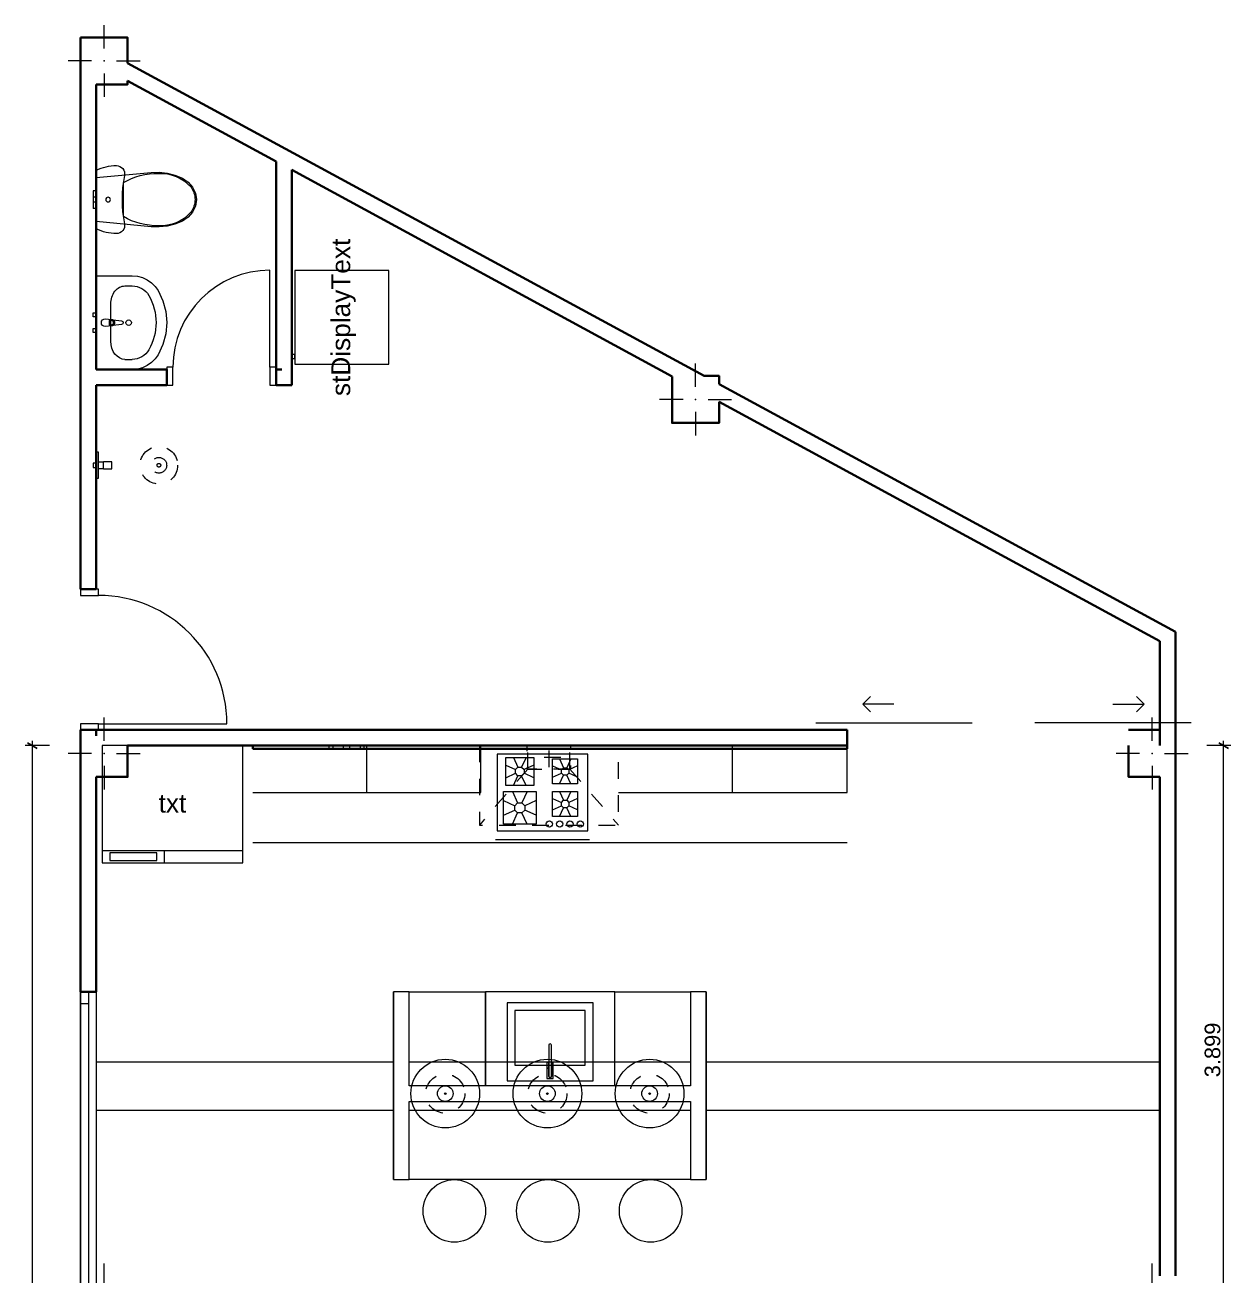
# Model space of a CAD drawing. Header units: metres. Extents: x 325.2 to 347, y -2.1 to 15.3.
# Drawn here: x 325.3 to 333.01, y 7.28 to 15.28 of the extents above; entities that cross this region are included whole.
import ezdxf
from ezdxf.enums import TextEntityAlignment as Align

# ---------------------------------------------------------------- set-up
doc = ezdxf.new("R2010")
doc.units = ezdxf.units.M
doc.header["$MEASUREMENT"] = 0
doc.set_wipeout_variables(frame=1)
for name, pattern in [('Línea Oculta', [0.15875, 0.105833, -0.052917]), ('Rayas', [0.211667, 0.105833, -0.105833]), ('Wipeout_Contour', [1, 0, -1])]:
    doc.linetypes.add(name, pattern=pattern)
for name, color, linetype, lineweight, true_color in [('Interior - Mobiliario _Pluma_Nº__4', 7, 'Continuous', 20, 0x029e21), ('Nuevo_Estructura - Carga_Pluma_Nº__28', 7, 'Continuous', 35, 0xa80f02), ('Nuevo_Estructura - Carga_Pluma_Nº__87', 7, 'Continuous', 20, 0x6a6a6a), ('Nuevo_Estructura - Carga_Pluma_Nº__89', 7, 'Continuous', 20, 0x71cebe), ('Nuevo_Interior - Lámparas_Pluma_Nº__77', 7, 'Continuous', 20, 0xffeb28), ('Nuevo_Interior - Mobiliario_Pluma_Nº__4', 7, 'Continuous', 20, 0x029e21), ('Nuevo_Interior - Mobiliario_Pluma_Nº__86', 7, 'Continuous', 20, 0x5555ff), ('Nuevo_Puertas ARCHICAD_Pluma_Nº__23', 7, 'Continuous', 20, 0xff6600), ('Nuevo_Puertas ARCHICAD_Pluma_Nº__3', 7, 'Continuous', 18, 0xff6600), ('Nuevo_Ventanas ARCHICAD_Pluma_Nº__23', 7, 'Continuous', 20, 0xff6600), ('Nuevo_Ventanas ARCHICAD_Pluma_Nº__3', 7, 'Continuous', 18, 0xff6600)]:
    doc.layers.add(name, color=color, linetype=linetype, lineweight=lineweight, true_color=true_color)
for name, color, linetype in [('Nuevo_Cotas - General', 7, 'Continuous'), ('Nuevo_Estructura - Carga', 7, 'Continuous'), ('Nuevo_Puertas ARCHICAD', 7, 'Continuous'), ('Nuevo_Ventanas ARCHICAD', 7, 'Continuous')]:
    doc.layers.add(name, color=color, linetype=linetype)
for name, color, linetype, lineweight in [('Nuevo_Estructura - Carga_Pluma_Nº__20', 1, 'Continuous', 0), ('Nuevo_Estructura - Carga_Pluma_Nº__27', 7, 'Continuous', 35), ('Nuevo_Interior - Mobiliario_Pluma_Nº__75', 6, 'Continuous', 20), ('Nuevo_Puertas ARCHICAD_Pluma_Nº__141', 7, 'Continuous', 20), ('Nuevo_Puertas ARCHICAD_Pluma_Nº__27', 7, 'Continuous', 35), ('Nuevo_Ventanas ARCHICAD_Pluma_Nº__27', 7, 'Continuous', 35)]:
    doc.layers.add(name, color=color, linetype=linetype, lineweight=lineweight)
doc.styles.add('Estilo_Generado_1', font='arial.ttf')

# ---------------------------------------------------------------- blocks, each defined once
blk = doc.blocks.new('Puerta 24')
at = {"layer": 'Nuevo_Puertas ARCHICAD_Pluma_Nº__141', "color": 7, "linetype": 'Continuous', "lineweight": 20}
blk.add_arc((0.31, 0), 0.62, 90, 180, dxfattribs=at)
at = {"layer": 'Nuevo_Puertas ARCHICAD_Pluma_Nº__23', "color": 30, "linetype": 'Continuous', "lineweight": 20, "true_color": 0xff6600}
for p, q in [((-0.31, 0), (-0.35, 0)), ((-0.35, 0), (-0.35, -0.115)), ((-0.31, -0.115), (-0.31, 0)), ((0.35, 0), (0.31, 0)), ((0.31, 0), (0.31, -0.115)), ((0.35, -0.115), (0.35, 0)), ((-0.35, -0.115), (-0.31, -0.115)), ((0.31, -0.115), (0.35, -0.115))]:
    blk.add_line(p, q, dxfattribs=at)
at = {"layer": 'Nuevo_Puertas ARCHICAD_Pluma_Nº__27', "color": 7, "linetype": 'Continuous', "lineweight": 35}
for p, q in [((-0.35, -0.015), (-0.387, -0.015)), ((-0.35, -0.015), (-0.387, -0.015)), ((-0.35, -0.115), (-0.35, -0.015)), ((-0.35, -0.115), (-0.35, -0.015)), ((0.35, -0.115), (0.35, -0.015)), ((0.35, -0.115), (0.35, -0.015)), ((0.35, -0.015), (0.387, -0.015)), ((0.35, -0.015), (0.387, -0.015)), ((-0.35, -0.115), (-0.387, -0.115)), ((-0.35, -0.115), (-0.387, -0.115)), ((0.35, -0.115), (0.387, -0.115)), ((0.35, -0.115), (0.387, -0.115))]:
    blk.add_line(p, q, dxfattribs=at)
at = {"layer": 'Nuevo_Puertas ARCHICAD_Pluma_Nº__3', "color": 30, "linetype": 'Continuous', "lineweight": 18, "true_color": 0xff6600}
blk.add_line((0.31, 0), (0.31, 0.62), dxfattribs=at)
blk = doc.blocks.new('Puerta 24_2')
at = {"layer": 'Nuevo_Puertas ARCHICAD_Pluma_Nº__141', "color": 7, "linetype": 'Continuous', "lineweight": 20}
blk.add_arc((0.41, 0), 0.82, 90, 180, dxfattribs=at)
at = {"layer": 'Nuevo_Puertas ARCHICAD_Pluma_Nº__23', "color": 30, "linetype": 'Continuous', "lineweight": 20, "true_color": 0xff6600}
for p, q in [((-0.41, 0), (-0.45, 0)), ((-0.45, 0), (-0.45, -0.115)), ((-0.41, -0.115), (-0.41, 0)), ((0.45, 0), (0.41, 0)), ((0.41, 0), (0.41, -0.115)), ((0.45, -0.115), (0.45, 0)), ((-0.45, -0.115), (-0.41, -0.115)), ((0.41, -0.115), (0.45, -0.115))]:
    blk.add_line(p, q, dxfattribs=at)
at = {"layer": 'Nuevo_Puertas ARCHICAD_Pluma_Nº__27', "color": 7, "linetype": 'Continuous', "lineweight": 35}
for p, q in [((-0.45, -0.015), (-0.487, -0.015)), ((-0.45, -0.015), (-0.487, -0.015)), ((-0.45, -0.115), (-0.45, -0.015)), ((-0.45, -0.115), (-0.45, -0.015)), ((0.45, -0.115), (0.45, -0.015)), ((0.45, -0.115), (0.45, -0.015)), ((0.45, -0.015), (0.487, -0.015)), ((0.45, -0.015), (0.487, -0.015)), ((-0.45, -0.115), (-0.487, -0.115)), ((-0.45, -0.115), (-0.487, -0.115)), ((0.45, -0.115), (0.487, -0.115)), ((0.45, -0.115), (0.487, -0.115))]:
    blk.add_line(p, q, dxfattribs=at)
at = {"layer": 'Nuevo_Puertas ARCHICAD_Pluma_Nº__3', "color": 30, "linetype": 'Continuous', "lineweight": 18, "true_color": 0xff6600}
blk.add_line((0.41, 0), (0.41, 0.82), dxfattribs=at)
blk = doc.blocks.new('Puerta Doble Corredera Exterior 24')
at = {"layer": 'Nuevo_Puertas ARCHICAD_Pluma_Nº__141', "color": 7, "linetype": 'Continuous', "lineweight": 20}
for p, q in [((-0.9, 0.265), (-0.85, 0.315)), ((-0.7, 0.265), (-0.9, 0.265)), ((-0.9, 0.265), (-0.85, 0.215)), ((0.7, 0.265), (0.9, 0.265)), ((0.9, 0.265), (0.85, 0.315)), ((0.9, 0.265), (0.85, 0.215))]:
    blk.add_line(p, q, dxfattribs=at)
at = {"layer": 'Nuevo_Puertas ARCHICAD_Pluma_Nº__27', "color": 7, "linetype": 'Continuous', "lineweight": 35}
for p, q in [((-1, 0), (-1, 0.1)), ((1, 0), (1, 0.1))]:
    blk.add_line(p, q, dxfattribs=at)
at = {"layer": 'Nuevo_Puertas ARCHICAD_Pluma_Nº__3', "color": 30, "linetype": 'Continuous', "lineweight": 18, "true_color": 0xff6600}
for p, q in [((-1.2, 0.145), (-0.2, 0.145)), ((1.2, 0.145), (0.2, 0.145))]:
    blk.add_line(p, q, dxfattribs=at)
blk = doc.blocks.new('Ventana 24')
at = {"layer": 'Nuevo_Ventanas ARCHICAD_Pluma_Nº__23', "color": 30, "linetype": 'Continuous', "lineweight": 20, "true_color": 0xff6600}
for p, q in [((-1.0977, 0), (-1.0227, 0)), ((-1.0227, 0), (-1.0227, -0.05)), ((1.0227, -0.05), (1.0227, 0)), ((1.0227, 0), (1.0977, 0)), ((-1.0227, -0.05), (-1.0977, -0.05)), ((1.0977, -0.05), (1.0227, -0.05))]:
    blk.add_line(p, q, dxfattribs=at)
at = {"layer": 'Nuevo_Ventanas ARCHICAD_Pluma_Nº__27', "color": 7, "linetype": 'Continuous', "lineweight": 35}
for p, q in [((-1.0977, 0), (-1.0977, 0.05)), ((-1.0977, -0.05), (-1.0977, 0)), ((-1.0977, -0.05), (-1.0977, 0)), ((1.0977, 0), (1.0977, 0.05)), ((1.0977, -0.05), (1.0977, 0)), ((1.0977, -0.05), (1.0977, 0))]:
    blk.add_line(p, q, dxfattribs=at)
at = {"layer": 'Nuevo_Ventanas ARCHICAD_Pluma_Nº__3', "color": 30, "linetype": 'Continuous', "lineweight": 18, "true_color": 0xff6600}
for p, q in [((-1.0977, 0.05), (1.0977, 0.05)), ((-1.0227, 0), (1.0227, 0)), ((-1.0977, -0.05), (1.0977, -0.05)), ((1.0227, -0.05), (-1.0227, -0.05))]:
    blk.add_line(p, q, dxfattribs=at)

msp = doc.modelspace()

# ---------------------------------------------------------------- linework, layer by layer
at = {"layer": 'Interior - Mobiliario _Pluma_Nº__4', "color": 104, "linetype": 'Continuous', "lineweight": 20, "true_color": 0x029e21}
for p, q in [((327.4832, 10.6728), (326.7538, 10.6728)), ((326.7538, 10.6528), (330.5538, 10.6528)), ((328.2126, 10.6728), (327.4832, 10.6728)), ((327.4832, 10.3728), (327.4832, 10.6728)), ((328.2126, 10.3728), (328.2126, 10.6728)), ((328.3063, 10.6728), (328.9063, 10.6728)), ((329.8212, 10.6728), (329.0918, 10.6728)), ((329.8212, 10.3728), (329.8212, 10.6728)), ((330.5538, 10.6728), (329.8243, 10.6728)), ((330.5538, 10.3728), (330.5538, 10.6728)), ((328.3713, 10.5975), (328.5513, 10.5975)), ((328.3713, 10.4175), (328.3713, 10.5975)), ((328.4208, 10.5975), (328.4495, 10.5345)), ((328.5019, 10.5975), (328.4731, 10.5345)), ((328.5513, 10.5975), (328.5513, 10.4175)), ((328.6714, 10.5875), (328.8313, 10.5875)), ((328.6714, 10.4276), (328.6714, 10.5875)), ((328.7153, 10.5875), (328.7409, 10.5315)), ((328.7874, 10.5875), (328.7618, 10.5315)), ((328.8313, 10.5875), (328.8313, 10.4276)), ((328.3713, 10.5481), (328.4344, 10.5193)), ((328.3713, 10.467), (328.4344, 10.4957)), ((328.4208, 10.4175), (328.4495, 10.4806)), ((328.4344, 10.5193), (328.4495, 10.5345)), ((328.4344, 10.4957), (328.4344, 10.5193)), ((328.4495, 10.4806), (328.4344, 10.4957)), ((328.4495, 10.5345), (328.4731, 10.5345)), ((328.4731, 10.4806), (328.4495, 10.4806)), ((328.4731, 10.5345), (328.4883, 10.5193)), ((328.4883, 10.4957), (328.4731, 10.4806)), ((328.5019, 10.4175), (328.4731, 10.4806)), ((328.5513, 10.5481), (328.4883, 10.5193)), ((328.4883, 10.5193), (328.4883, 10.4957)), ((328.5513, 10.467), (328.4883, 10.4957)), ((328.6714, 10.5436), (328.7274, 10.518)), ((328.6714, 10.4715), (328.7274, 10.4971)), ((328.7153, 10.4276), (328.7409, 10.4836)), ((328.7274, 10.518), (328.7409, 10.5315)), ((328.7274, 10.4971), (328.7274, 10.518)), ((328.7409, 10.4836), (328.7274, 10.4971)), ((328.7409, 10.5315), (328.7618, 10.5315)), ((328.7618, 10.4836), (328.7409, 10.4836)), ((328.7618, 10.5315), (328.7753, 10.518)), ((328.7753, 10.4971), (328.7618, 10.4836)), ((328.7874, 10.4276), (328.7618, 10.4836)), ((328.8313, 10.5436), (328.7753, 10.518)), ((328.7753, 10.518), (328.7753, 10.4971)), ((328.8313, 10.4715), (328.7753, 10.4971)), ((328.5513, 10.4175), (328.3713, 10.4175)), ((328.8313, 10.4276), (328.6714, 10.4276)), ((326.7538, 10.3728), (327.4832, 10.3728)), ((327.4832, 10.3728), (328.2126, 10.3728)), ((328.3564, 10.3798), (328.5663, 10.3798)), ((328.3564, 10.1698), (328.3564, 10.3798)), ((328.3564, 10.3221), (328.4299, 10.2885)), ((328.414, 10.3798), (328.4476, 10.3062)), ((328.5086, 10.3798), (328.4751, 10.3062)), ((328.5663, 10.3221), (328.4928, 10.2885)), ((328.5663, 10.3798), (328.5663, 10.1698)), ((328.6714, 10.3792), (328.8313, 10.3792)), ((328.6714, 10.2193), (328.6714, 10.3792)), ((328.6714, 10.3353), (328.7274, 10.3098)), ((328.7153, 10.3792), (328.7409, 10.3232)), ((328.7274, 10.3098), (328.7409, 10.3232)), ((328.7409, 10.3232), (328.7618, 10.3232)), ((328.7874, 10.3792), (328.7618, 10.3232)), ((328.7618, 10.3232), (328.7753, 10.3098)), ((328.8313, 10.3353), (328.7753, 10.3098)), ((328.8313, 10.3792), (328.8313, 10.2193)), ((329.0918, 10.3728), (329.8212, 10.3728)), ((329.8243, 10.3728), (330.5538, 10.3728)), ((328.3564, 10.2275), (328.4299, 10.261)), ((328.414, 10.1698), (328.4476, 10.2433)), ((328.4299, 10.2885), (328.4476, 10.3062)), ((328.4299, 10.261), (328.4299, 10.2885)), ((328.4476, 10.2433), (328.4299, 10.261)), ((328.4476, 10.3062), (328.4751, 10.3062)), ((328.4751, 10.2433), (328.4476, 10.2433)), ((328.4751, 10.3062), (328.4928, 10.2885)), ((328.4928, 10.261), (328.4751, 10.2433)), ((328.5086, 10.1698), (328.4751, 10.2433)), ((328.4928, 10.2885), (328.4928, 10.261)), ((328.5663, 10.2275), (328.4928, 10.261)), ((328.6714, 10.2632), (328.7274, 10.2888)), ((328.7153, 10.2193), (328.7409, 10.2753)), ((328.7274, 10.2888), (328.7274, 10.3098)), ((328.7409, 10.2753), (328.7274, 10.2888)), ((328.7618, 10.2753), (328.7409, 10.2753)), ((328.7753, 10.2888), (328.7618, 10.2753)), ((328.7874, 10.2193), (328.7618, 10.2753)), ((328.7753, 10.3098), (328.7753, 10.2888)), ((328.8313, 10.2632), (328.7753, 10.2888)), ((328.5663, 10.1698), (328.3564, 10.1698)), ((328.8313, 10.2193), (328.6714, 10.2193)), ((326.7538, 10.0528), (330.5538, 10.0528)), ((328.3063, 10.0728), (328.9063, 10.0728))]:
    msp.add_line(p, q, dxfattribs=at)
at = {"layer": 'Interior - Mobiliario _Pluma_Nº__4', "color": 104, "linetype": 'Rayas', "lineweight": 20, "true_color": 0x029e21}
for p, q in [((328.5123, 10.5228), (328.5123, 10.6728)), ((328.6473, 10.641), (328.6473, 10.4886)), ((328.7823, 10.5228), (328.7823, 10.6728)), ((328.7235, 10.5978), (328.5711, 10.5978)), ((328.5123, 10.5228), (328.2028, 10.1648)), ((328.7823, 10.5228), (328.5123, 10.5228)), ((328.7823, 10.5228), (329.0918, 10.1648))]:
    msp.add_line(p, q, dxfattribs=at)
at = {"layer": 'Interior - Mobiliario _Pluma_Nº__4', "color": 104, "linetype": 'Continuous', "lineweight": 20, "true_color": 0x029e21, "flags": 128}
for points in [[(327.2403, 10.6528), (327.2673, 10.6528), (327.2673, 10.6728), (327.2403, 10.6728)], [(327.3328, 10.6528), (327.3748, 10.6528), (327.3748, 10.6728), (327.3328, 10.6728)], [(327.4403, 10.6528), (327.4673, 10.6528), (327.4673, 10.6728), (327.4403, 10.6728)], [(328.3163, 10.1278), (328.8963, 10.1278), (328.8963, 10.6178), (328.3163, 10.6178)]]:
    msp.add_lwpolyline(points, close=True, dxfattribs=at)
at = {"layer": 'Interior - Mobiliario _Pluma_Nº__4', "color": 104, "linetype": 'Rayas', "lineweight": 20, "true_color": 0x029e21, "flags": 128}
for points in [[(328.2028, 10.6728), (328.2028, 10.1648), (329.0918, 10.1648), (329.0918, 10.6728)], [(328.7883, 10.6738), (328.5063, 10.6738), (328.5063, 10.5218), (328.7883, 10.5218)]]:
    msp.add_lwpolyline(points, close=True, dxfattribs=at)
at = {"layer": 'Interior - Mobiliario _Pluma_Nº__4', "color": 104, "linetype": 'Continuous', "lineweight": 20, "true_color": 0x029e21}
for centre in [(328.6503, 10.1718), (328.7163, 10.1718), (328.7823, 10.1718), (328.8483, 10.1718)]:
    msp.add_circle(centre, 0.02, dxfattribs=at)
at = {"layer": 'Nuevo_Cotas - General', "color": 151, "linetype": 'Continuous', "lineweight": 20, "true_color": 0x80c2ff}
for p, q in [((325.4538, 10.6728), (325.298, 10.6728)), ((325.3449, 10.6728), (325.3449, 10.7033)), ((325.3449, 0.1), (325.3449, 10.6728)), ((333.0083, 10.6728), (332.8538, 10.6728)), ((332.9614, 10.6728), (332.9614, 10.7033)), ((332.9614, 6.7737), (332.9614, 10.6728))]:
    msp.add_line(p, q, dxfattribs=at)
at = {"layer": 'Nuevo_Cotas - General', "color": 161, "linetype": 'Continuous', "lineweight": 25, "true_color": 0x40a5ff}
for p, q in [((325.3762, 10.6547), (325.3137, 10.6908)), ((332.9927, 10.6547), (332.9302, 10.6908))]:
    msp.add_line(p, q, dxfattribs=at)
at = {"layer": 'Nuevo_Estructura - Carga_Pluma_Nº__20', "color": 1, "linetype": 'Continuous', "lineweight": 0}
for p, q in [((325.8038, 15.13), (325.8038, 15.28)), ((325.7238, 15.05), (325.5738, 15.05)), ((325.8838, 15.05), (326.0338, 15.05)), ((325.8038, 14.97), (325.8038, 14.82)), ((329.5853, 12.9663), (329.5853, 13.1163)), ((329.5053, 12.8863), (329.3553, 12.8863)), ((329.6653, 12.8863), (329.8153, 12.8863)), ((329.5853, 12.8063), (329.5853, 12.6563)), ((325.8038, 10.7028), (325.8038, 10.8528)), ((332.5038, 10.7028), (332.5038, 10.8528)), ((325.7238, 10.6228), (325.5738, 10.6228)), ((325.8838, 10.6228), (326.0338, 10.6228)), ((332.4238, 10.6228), (332.2738, 10.6228)), ((332.5838, 10.6228), (332.7338, 10.6228)), ((325.8038, 10.5428), (325.8038, 10.3928)), ((332.5038, 10.5428), (332.5038, 10.3928)), ((325.8038, 7.2119), (325.8038, 7.3619)), ((332.5038, 7.2119), (332.5038, 7.3619))]:
    msp.add_line(p, q, dxfattribs=at)
for p in [(325.8038, 15.05), (329.5853, 12.8863), (325.8038, 10.6228), (332.5038, 10.6228)]:
    msp.add_point(p, dxfattribs=at)
at = {"layer": 'Nuevo_Estructura - Carga_Pluma_Nº__27', "color": 7, "linetype": 'Continuous', "lineweight": 35}
for p, q in [((326.2038, 13.0771), (326.1668, 13.0771)), ((326.2038, 12.9771), (326.2038, 13.0771)), ((326.9038, 13.0771), (326.9408, 13.0771)), ((326.9038, 12.9771), (326.9038, 13.0771)), ((326.2038, 12.9771), (326.1668, 12.9771)), ((326.9038, 12.9771), (326.9408, 12.9771)), ((325.6538, 11.6728), (325.6538, 11.7098)), ((325.7538, 11.6728), (325.7538, 11.7098)), ((325.6538, 11.6728), (325.7538, 11.6728)), ((325.6538, 10.7728), (325.6538, 10.7358)), ((325.6538, 10.7728), (325.7538, 10.7728)), ((325.7538, 10.7728), (325.7538, 10.7358)), ((330.5538, 10.6728), (330.5538, 10.7728)), ((332.5538, 10.6728), (332.5538, 10.7728)), ((325.6538, 9.0978), (325.7038, 9.0978)), ((325.7038, 9.0978), (325.7538, 9.0978))]:
    msp.add_line(p, q, dxfattribs=at)
at = {"layer": 'Nuevo_Estructura - Carga_Pluma_Nº__27', "color": 7, "linetype": 'Continuous', "lineweight": 35, "flags": 128}
for points in [[(329.6396, 13.0363), (325.9538, 15.0371)], [(325.6538, 14.9), (325.6538, 11.6728)], [(325.7538, 13.0771), (325.7538, 14.9)], [(325.9538, 14.9234), (326.9038, 14.4076)], [(326.9038, 14.4076), (326.9038, 13.0771)], [(327.0038, 12.9771), (327.0038, 14.3534)], [(327.0038, 14.3534), (329.4353, 13.0334)], [(326.2038, 13.0771), (325.7538, 13.0771)], [(325.7538, 12.9771), (326.2038, 12.9771)], [(325.7538, 11.6728), (325.7538, 12.9771)], [(327.0038, 12.9771), (326.9038, 12.9771)], [(332.6538, 11.4), (329.7353, 12.9843)], [(329.7353, 12.8705), (332.5538, 11.3405)], [(332.6538, 11.4), (332.6538, 11.2862)], [(332.5538, 11.3405), (332.5538, 10.7728)], [(332.6538, 10.7728), (332.6538, 11.2862)], [(330.5538, 10.7728), (325.9538, 10.7728)], [(325.9538, 10.6728), (330.5538, 10.6728)], [(330.5538, 10.6728), (326.7538, 10.6728)], [(326.7538, 10.6728), (326.7538, 10.6528)], [(326.7538, 10.6528), (330.5538, 10.6528)], [(330.5538, 10.6528), (330.5538, 10.6728)], [(325.6538, 10.4728), (325.6538, 9.0978)], [(325.7538, 9.0978), (325.7538, 10.4728)], [(332.5538, 10.4728), (332.5538, 7.2819)], [(332.6538, 7.2819), (332.6538, 10.4728)]]:
    msp.add_lwpolyline(points, dxfattribs=at)
at = {"layer": 'Nuevo_Estructura - Carga_Pluma_Nº__28', "color": 14, "linetype": 'Continuous', "lineweight": 35, "true_color": 0xa80f02, "flags": 128}
for points in [[(325.9538, 15.0371), (325.9538, 15.2), (325.6538, 15.2)], [(325.6538, 15.2), (325.6538, 15.0862)], [(325.6538, 15.0862), (325.6538, 14.9)], [(325.7538, 14.9), (325.9538, 14.9), (325.9538, 14.9234)], [(329.4353, 13.0334), (329.4353, 12.7363), (329.7353, 12.7363), (329.7353, 12.8705)], [(329.7353, 12.9843), (329.7353, 13.0363), (329.6396, 13.0363)], [(325.7538, 10.7728), (325.6538, 10.7728)], [(325.6538, 10.7728), (325.6538, 10.6728)], [(325.9538, 10.7728), (325.7538, 10.7728)], [(332.5538, 10.7728), (332.3538, 10.7728)], [(332.6538, 10.4728), (332.6538, 10.7728)], [(325.6538, 10.6728), (325.6538, 10.4728)], [(325.7538, 10.4728), (325.9538, 10.4728), (325.9538, 10.6728)], [(332.3538, 10.6728), (332.3538, 10.4728), (332.5538, 10.4728)]]:
    msp.add_lwpolyline(points, dxfattribs=at)
at = {"layer": 'Nuevo_Estructura - Carga_Pluma_Nº__89', "color": 123, "linetype": 'Continuous', "lineweight": 20, "true_color": 0x71cebe, "flags": 128}
for points in [[(327.6538, 7.8978), (327.6538, 9.0978), (328.2422, 9.0978), (328.2422, 8.4979), (329.0688, 8.4979), (329.0688, 9.0978), (329.6538, 9.0978), (329.6538, 7.8978)], [(332.5538, 8.3423), (332.5538, 8.6488), (325.7538, 8.6488), (325.7538, 8.3423)]]:
    msp.add_lwpolyline(points, close=True, dxfattribs=at)
at = {"layer": 'Nuevo_Interior - Mobiliario_Pluma_Nº__4', "color": 104, "linetype": 'Continuous', "lineweight": 20, "true_color": 0x029e21}
for p, q in [((325.7908, 10.0028), (326.6908, 10.0028)), ((326.1908, 9.9228), (326.1908, 10.0028)), ((326.1408, 9.9868), (325.8408, 9.9868)), ((325.8408, 9.9868), (325.8408, 9.9388)), ((325.8408, 9.9388), (326.1408, 9.9388)), ((326.1408, 9.9388), (326.1408, 9.9868)), ((329.0688, 9.0979), (328.2412, 9.0979)), ((328.93, 9.0289), (328.38, 9.0289)), ((328.88, 8.9789), (328.43, 8.9789)), ((328.43, 8.9789), (328.43, 8.6289)), ((328.88, 8.6289), (328.88, 8.9789)), ((328.43, 8.6289), (328.88, 8.6289))]:
    msp.add_line(p, q, dxfattribs=at)
at = {"layer": 'Nuevo_Interior - Mobiliario_Pluma_Nº__4', "color": 104, "linetype": 'Continuous', "lineweight": 20, "true_color": 0x029e21, "flags": 128}
for points in [[(327.0238, 13.1106), (327.6238, 13.1106), (327.6238, 13.7106), (327.0238, 13.7106)], [(327.0238, 13.1471), (327.0238, 13.1741), (327.0038, 13.1741), (327.0038, 13.1471)], [(327.0238, 13.1471), (327.0238, 13.1741), (327.0038, 13.1741), (327.0038, 13.1471)], [(325.7908, 9.9228), (326.6908, 9.9228), (326.6908, 10.6728), (325.7908, 10.6728)], [(328.6353, 8.6459), (328.6353, 8.6109), (328.646, 8.6109), (328.646, 8.6459)], [(328.6747, 8.6459), (328.664, 8.6459), (328.664, 8.6109), (328.6747, 8.6109)]]:
    msp.add_lwpolyline(points, close=True, dxfattribs=at)
for points in [[(328.664, 8.7568, 1), (328.646, 8.7567), (328.646, 8.5589, 1), (328.664, 8.5589)], [(328.675, 8.6099), (328.664, 8.6099), (328.664, 8.5589, -1), (328.646, 8.5589), (328.646, 8.6099), (328.635, 8.6099), (328.635, 8.5449), (328.675, 8.5449)], [(328.2428, 7.6978, -1), (327.8428, 7.6978, -1)], [(328.8407, 7.6978, -1), (328.4407, 7.6978, -1)], [(329.4978, 7.6978, -1), (329.0978, 7.6978, -1)]]:
    msp.add_lwpolyline(points, format="xyb", close=True, dxfattribs=at)
at = {"layer": 'Nuevo_Interior - Mobiliario_Pluma_Nº__75', "color": 6, "linetype": 'Continuous', "lineweight": 20}
for p, q in [((325.9268, 14.1638), (325.9268, 14.2727)), ((325.7338, 14.2208), (325.7338, 14.2041)), ((325.7538, 14.2208), (325.7338, 14.2208)), ((325.7338, 14.2041), (325.7338, 14.1798)), ((325.7338, 14.1798), (325.7338, 14.1751)), ((325.7538, 14.1798), (325.7338, 14.1798)), ((325.7338, 14.1751), (325.7338, 14.1638)), ((325.7338, 14.1638), (325.7338, 14.1525)), ((325.7538, 14.2208), (325.7538, 14.2041)), ((325.7538, 14.2041), (325.7538, 14.1798)), ((325.7538, 14.1798), (325.7538, 14.1751)), ((325.7538, 14.1751), (325.7538, 14.1638)), ((325.7538, 14.1638), (325.7538, 14.1525)), ((325.9268, 14.0549), (325.9268, 14.1638)), ((325.7338, 14.1525), (325.7338, 14.1478)), ((325.7538, 14.1478), (325.7338, 14.1478)), ((325.7338, 14.1478), (325.7338, 14.1235)), ((325.7338, 14.1235), (325.7338, 14.1068)), ((325.7538, 14.1068), (325.7338, 14.1068)), ((325.7538, 14.1525), (325.7538, 14.1478)), ((325.7538, 14.1478), (325.7538, 14.1235)), ((325.7538, 14.1235), (325.7538, 14.1068)), ((325.937, 13.6118), (325.9828, 13.6118)), ((325.8461, 13.2582), (325.8461, 13.4959)), ((325.8509, 13.3907), (325.836, 13.3907)), ((325.836, 13.3907), (325.836, 13.3635)), ((325.836, 13.3635), (325.8509, 13.3635)), ((325.937, 13.1423), (325.9828, 13.1423)), ((325.7688, 12.4454), (325.7688, 12.4854)), ((325.7988, 12.4454), (325.7988, 12.4854))]:
    msp.add_line(p, q, dxfattribs=at)
at = {"layer": 'Nuevo_Interior - Mobiliario_Pluma_Nº__75', "color": 6, "linetype": 'Continuous', "lineweight": 20, "flags": 128}
for points in [[(325.7538, 14.3506), (325.7688, 14.3577), (325.7843, 14.3639), (325.8001, 14.3692), (325.8162, 14.3735), (325.8325, 14.3769), (325.849, 14.3793), (325.8656, 14.3808), (325.8822, 14.3813), (325.8938, 14.38), (325.9047, 14.3762), (325.9146, 14.3701), (325.9229, 14.362), (325.9292, 14.3523), (325.9332, 14.3414), (325.9347, 14.3299), (325.9337, 14.3183), (325.9269, 14.28), (325.9221, 14.2414), (325.9192, 14.2027), (325.9182, 14.1638), (325.9192, 14.1249), (325.9221, 14.0862), (325.9269, 14.0476), (325.9337, 14.0093), (325.9347, 13.9977), (325.9332, 13.9862), (325.9292, 13.9753), (325.9229, 13.9656), (325.9146, 13.9575), (325.9047, 13.9514), (325.8938, 13.9476), (325.8822, 13.9463), (325.8656, 13.9468), (325.849, 13.9483), (325.8325, 13.9507), (325.8162, 13.9541), (325.8001, 13.9584), (325.7843, 13.9637), (325.7688, 13.9699), (325.7538, 13.977)], [(326.2072, 14.3332), (326.2569, 14.3208), (326.3039, 14.3018), (326.3411, 14.2762), (326.3696, 14.2432), (326.3875, 14.2048), (326.3938, 14.1638), (326.3875, 14.1228), (326.3696, 14.0844), (326.3411, 14.0514), (326.3039, 14.0258), (326.2569, 14.0068), (326.2072, 13.9944), (326.1558, 13.9889), (326.1041, 13.9905), (325.7538, 14.0228), (325.7538, 14.3048), (326.1041, 14.3371), (326.1558, 14.3387)], [(325.7538, 13.6771), (325.9828, 13.6771), (326.0166, 13.6742), (326.0492, 13.6656), (326.0797, 13.6516), (326.1072, 13.6326), (326.1306, 13.6092), (326.1493, 13.5822), (326.1793, 13.517), (326.1976, 13.448), (326.2037, 13.3771), (326.1976, 13.3061), (326.1793, 13.2371), (326.1493, 13.1719), (326.1306, 13.1449), (326.1072, 13.1215), (326.0797, 13.1026), (326.0492, 13.0885), (326.0166, 13.0799), (325.9828, 13.0771), (325.7538, 13.0771)], [(325.7538, 13.4406), (325.7538, 13.4136), (325.7338, 13.4136), (325.7338, 13.4406)], [(325.7538, 13.3406), (325.7538, 13.3136), (325.7338, 13.3136), (325.7338, 13.3406)], [(325.7538, 12.4519), (325.7538, 12.4789), (325.7338, 12.4789), (325.7338, 12.4519)], [(325.7538, 12.4519), (325.7538, 12.4789), (325.7338, 12.4789), (325.7338, 12.4519)], [(325.7538, 12.3824), (325.7688, 12.3824), (325.7688, 12.4454), (325.7988, 12.4454), (325.7988, 12.4434), (325.8538, 12.4434), (325.8538, 12.4874), (325.7988, 12.4874), (325.7988, 12.4854), (325.7688, 12.4854), (325.7688, 12.5484), (325.7538, 12.5484)]]:
    msp.add_lwpolyline(points, close=True, dxfattribs=at)
msp.add_lwpolyline([(325.8111, 13.4021), (325.853, 13.3981, -0.12102), (325.8625, 13.3948), (325.9155, 13.3882, -0.882566), (325.9155, 13.366), (325.8625, 13.3593, -0.12102), (325.853, 13.3561), (325.8111, 13.3521, -1)], format="xyb", close=True, dxfattribs=at)
at = {"layer": 'Nuevo_Interior - Mobiliario_Pluma_Nº__75', "color": 6, "linetype": 'Continuous', "lineweight": 20}
msp.add_circle((325.9609, 13.3771), 0.0175, dxfattribs=at)
at = {"layer": 'Nuevo_Interior - Mobiliario_Pluma_Nº__75', "color": 6, "linetype": 'Línea Oculta', "lineweight": 20}
for radius in [0.12, 0.05, 0.012]:
    msp.add_circle((326.1538, 12.4654), radius, dxfattribs=at)
at = {"layer": 'Nuevo_Interior - Mobiliario_Pluma_Nº__75', "color": 6, "linetype": 'Continuous', "lineweight": 20}
for centre, radius, start, end in [((325.8509, 13.3771), 0.0136, 270, 90), ((325.8511, 13.3771), 0.0211, 302.77103, 57.22897)]:
    msp.add_arc(centre, radius, start, end, dxfattribs=at)
at = {"layer": 'Nuevo_Interior - Mobiliario_Pluma_Nº__75', "color": 6, "linetype": 'Continuous', "lineweight": 20, "extrusion": (0, 0, -1)}
for centre, major_axis, ratio, start_param, end_param in [((326.1417, 13.9057), (-0.4255, 0), 0.999377, 1.041392, 1.594412), ((326.1661, 14.0743), (-0.2571, 0), 0.999377, 1.515065, 2.415654), ((326.2465, 14.163), (-0.1386, 0), 0.999377, 2.509088, 3.135732), ((326.2465, 14.1646), (-0.1386, 0), 0.999377, 3.147454, 3.774097), ((326.1661, 14.2533), (-0.2571, 0), 0.999377, 3.867528, 4.768116), ((326.1417, 14.4219), (-0.4255, 0), 0.999377, 4.688771, 5.241791), ((325.937, 13.4957), (0, -0.1161), 0.783646, 1.570796, 3.141593), ((325.9828, 13.4959), (-0.1212, 0), 0.956522, 1.570796, 2.644618), ((325.7538, 13.3771), (-0.3818, 0), 0.956522, 2.644618, 3.638567), ((325.937, 13.2584), (0, -0.1161), 0.783646, 0, 1.570796), ((325.9828, 13.2582), (-0.1212, 0), 0.956522, 3.638567, 4.712389)]:
    msp.add_ellipse(centre, major_axis=major_axis, ratio=ratio, start_param=start_param, end_param=end_param, dxfattribs=at)
msp.add_ellipse((325.8287, 14.1638), major_axis=(0, -0.015), ratio=0.999724, dxfattribs=at)

# ---------------------------------------------------------------- block references
at = {"layer": 'Nuevo_Puertas ARCHICAD', "color": 21, "linetype": 'Continuous', "lineweight": 18, "true_color": 0xff9955}
for name, p in [('Puerta 24', (326.5538, 13.0921)), ('Puerta Doble Corredera Exterior 24', (331.5538, 10.6728))]:
    msp.add_blockref(name, p, dxfattribs=at)
at = {"layer": 'Nuevo_Puertas ARCHICAD', "color": 21, "linetype": 'Continuous', "lineweight": 18, "true_color": 0xff9955, "rotation": 270}
msp.add_blockref('Puerta 24_2', (325.7688, 11.2228), dxfattribs=at)
at = {"layer": 'Nuevo_Ventanas ARCHICAD', "color": 21, "linetype": 'Continuous', "lineweight": 18, "true_color": 0xff9955, "rotation": 270}
msp.add_blockref('Ventana 24', (325.7038, 8.0001), dxfattribs=at)

# ---------------------------------------------------------------- texts
at = {"layer": 'Nuevo_Cotas - General', "color": 5, "lineweight": 25, "insert": (332.9414, 8.5522), "char_height": 0.1, "attachment_point": 7, "rotation": 90, "style": 'Estilo_Generado_1'}
msp.add_mtext('\\A1;{\\pql;\\fArial|b0|i0|c0|p34;3.899}', dxfattribs=at)
at = {"layer": 'Nuevo_Interior - Mobiliario_Pluma_Nº__86', "color": 173, "lineweight": 20, "true_color": 0x5555ff, "style": 'Estilo_Generado_1'}
msp.add_attdef('stDisplayText', text='L', height=0.12, rotation=90, dxfattribs=at).set_placement((327.3169, 13.4106), align=Align.MIDDLE_CENTER)
msp.add_attdef('txt', text='R', height=0.12, dxfattribs=at).set_placement((326.2408, 10.3046), align=Align.MIDDLE_CENTER)

# ---------------------------------------------------------------- next in the draw order: wipeouts: each hides what was drawn before it
at = {"color": 254, "linetype": 'Wipeout_Contour', "lineweight": 0, "ltscale": 1311.25929}
msp.add_wipeout([(327.6538, 9.0978), (327.6538, 7.8978), (327.7538, 7.8978), (327.7538, 9.0978)], dxfattribs=at).dxf.layer = 'Nuevo_Estructura - Carga'
at = {"color": 254, "linetype": 'Wipeout_Contour', "lineweight": 0, "ltscale": 1318.856731}
msp.add_wipeout([(329.5538, 9.0978), (329.5538, 7.8978), (329.6538, 7.8978), (329.6538, 9.0978)], dxfattribs=at).dxf.layer = 'Nuevo_Estructura - Carga'

# ---------------------------------------------------------------- next in the draw order: linework, layer by layer
at = {"layer": 'Nuevo_Estructura - Carga_Pluma_Nº__87', "color": 251, "linetype": 'Continuous', "lineweight": 20, "true_color": 0x6a6a6a, "flags": 128}
for points in [[(327.6538, 9.0978), (327.6538, 7.8978)], [(327.7538, 9.0978), (327.6538, 9.0978)], [(327.7538, 8.4978), (327.7538, 9.0978)], [(329.5538, 9.0978), (329.5538, 8.4978)], [(329.6538, 9.0978), (329.5538, 9.0978)], [(329.6538, 7.8978), (329.6538, 9.0978)], [(327.7538, 7.8978), (327.7538, 8.3978)], [(329.5538, 8.3978), (329.5538, 7.8978)], [(327.6538, 7.8978), (327.7538, 7.8978)], [(329.5538, 7.8978), (329.6538, 7.8978)]]:
    msp.add_lwpolyline(points, dxfattribs=at)

# ---------------------------------------------------------------- next in the draw order: wipeouts: each hides what was drawn before it
at = {"color": 254, "linetype": 'Wipeout_Contour', "lineweight": 0, "ltscale": 1315.050636}
msp.add_wipeout([(329.5538, 8.4978), (327.7538, 8.4978), (327.7538, 8.3978), (329.5538, 8.3978)], dxfattribs=at).dxf.layer = 'Nuevo_Estructura - Carga'

# ---------------------------------------------------------------- next in the draw order: linework, layer by layer
at = {"layer": 'Nuevo_Estructura - Carga_Pluma_Nº__87', "color": 251, "linetype": 'Continuous', "lineweight": 20, "true_color": 0x6a6a6a, "flags": 128}
for points in [[(329.5538, 8.4978), (327.7538, 8.4978)], [(327.7538, 8.3978), (329.5538, 8.3978)]]:
    msp.add_lwpolyline(points, dxfattribs=at)
at = {"layer": 'Nuevo_Interior - Lámparas_Pluma_Nº__77', "color": 2, "linetype": 'Continuous', "lineweight": 20, "true_color": 0xffeb28}
for centre, radius in [((327.9847, 8.4478), 0.2195), ((328.6381, 8.4478), 0.2195), ((329.2914, 8.4478), 0.2195), ((327.9847, 8.4478), 0.05), ((328.6381, 8.4478), 0.05), ((329.2914, 8.4478), 0.05), ((327.9847, 8.4478), 0.005), ((328.6381, 8.4478), 0.005), ((329.2914, 8.4478), 0.005)]:
    msp.add_circle(centre, radius, dxfattribs=at)
at = {"layer": 'Nuevo_Interior - Lámparas_Pluma_Nº__77', "color": 2, "linetype": 'Rayas', "lineweight": 20, "true_color": 0xffeb28}
for centre in [(327.9847, 8.4478), (328.6381, 8.4478), (329.2914, 8.4478)]:
    msp.add_circle(centre, 0.125, dxfattribs=at)
at = {"layer": 'Nuevo_Interior - Mobiliario_Pluma_Nº__4', "color": 104, "linetype": 'Continuous', "lineweight": 20, "true_color": 0x029e21}
for p, q in [((328.2412, 8.4979), (328.2412, 9.0979)), ((329.0688, 8.4979), (329.0688, 9.0979)), ((328.38, 9.0289), (328.38, 8.5289)), ((328.93, 8.5289), (328.93, 9.0289)), ((329.0688, 8.4979), (328.2412, 8.4979)), ((328.38, 8.5289), (328.93, 8.5289))]:
    msp.add_line(p, q, dxfattribs=at)

doc.saveas('drawing.dxf')
